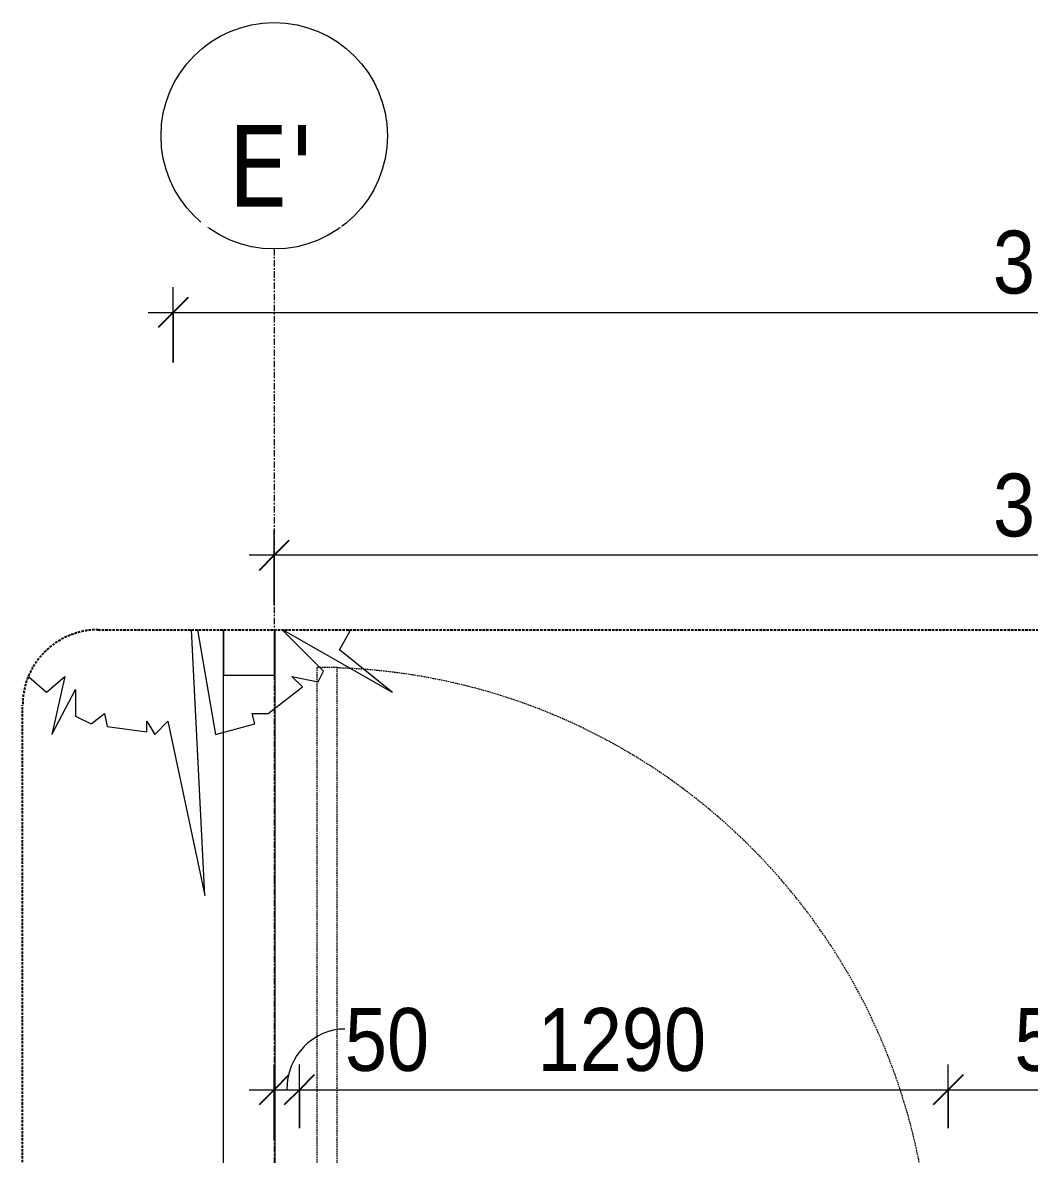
# Model space of a CAD drawing. Header units: millimetres. Extents: x -38913 to 20524, y -4975 to 129755.
# Drawn here: x -37537 to -35536, y 127505 to 129755 of the extents above; entities that cross this region are included whole.
import ezdxf

# ---------------------------------------------------------------- set-up
doc = ezdxf.new("R2010")
doc.units = ezdxf.units.MM
for name, pattern in [('Dash - Tight', [4.5, 3, -1.5]), ('Grid Line', [22.225, 12.7, -3.175, 3.175, -3.175]), ('Hidden', [7.14375, 4.7625, -2.38125])]:
    doc.linetypes.add(name, pattern=pattern)
for name, color, linetype, lineweight in [('A-ANNO-DIMS', 211, 'Continuous', 9), ('A-ANNO-DIMS-50', 211, 'Continuous', 9), ('A-DETL-GENF-1', 92, 'Dash - Tight', 18), ('A-DETL-GENF-3', 92, 'Hidden', 25), ('A-DOOR', 31, 'Continuous', 18), ('A-DOOR-FRAM', 31, 'Continuous', 25), ('A-FLOR', 192, 'Continuous', 18), ('A-WALL', 113, 'Continuous', 18), ('G-IMPT', 8, 'Continuous', 18), ('L-PLNT', 71, 'Continuous', 18), ('S-GRID-1', 1, 'Grid Line', 9), ('S-GRID-IDEN', 1, 'Continuous', 9)]:
    doc.layers.add(name, color=color, linetype=linetype, lineweight=lineweight)
doc.styles.add('Tahoma_B', font='tahomabd.ttf', dxfattribs={"height": 162.5})
doc.styles.add('UTM Avo', font='', dxfattribs={"width": 0.9, "height": 125})
doc.styles.get('UTM Avo').set_extended_font_data('UTM Avo')
doc.dimstyles.new('1_Dim_chi_tiet_2_5', dxfattribs={"dimscale": 304.8, "dimtxt": 124.912619, "dimasz": 0.19685, "dimexe": 0.164042, "dimexo": 0.0625, "dimgap": 0.016404, "dimtad": 1, "dimdec": 0, "dimrnd": 5, "dimzin": 0, "dimdsep": 46, "dimtxsty": 'UTM Avo', "dimblk1": 'OBLIQUE', "dimblk2": 'OBLIQUE', "dimsah": 1, "dimcen": 0.09, "dimdle": 0.164042, "dimazin": 0, "dimtfac": 1, "dimtdec": 4, "dimtix": 1, "dimtmove": 0, "dimatfit": 3, "dimfxl": 0.328084, "dimfxlon": 1, "dimtvp": 1, "dimtolj": 1, "dimtzin": 0, "dimarcsym": 2})
doc.dimstyles.new('1_Dim_chi_tiet_2_5_1', dxfattribs={"dimscale": 304.8, "dimtxt": 124.912619, "dimasz": 0.19685, "dimexe": 0.164042, "dimexo": 0.0625, "dimgap": 0.016404, "dimtad": 1, "dimdec": 0, "dimrnd": 5, "dimzin": 0, "dimdsep": 46, "dimtxsty": 'UTM Avo', "dimblk1": 'OBLIQUE', "dimblk2": 'OBLIQUE', "dimsah": 1, "dimcen": 0.09, "dimdle": 0.164042, "dimazin": 0, "dimtfac": 1, "dimtdec": 4, "dimtix": 1, "dimtmove": 1, "dimatfit": 3, "dimfxl": 0.328084, "dimfxlon": 1, "dimtvp": 1, "dimtolj": 1, "dimtzin": 0, "dimarcsym": 2})

# ---------------------------------------------------------------- blocks, each defined once
blk = doc.blocks.new('FD_01 - FD_01-1200x2200mm-1787918-TKCS_THANG BỘ TB4 - MẶT BẰNG TẦNG 1')
at = {"layer": 'A-DETL-GENF-1'}
for p, q in [((610, -100), (570, -100)), ((570, -100), (570, -1320)), ((610, -1320), (610, -100)), ((570, -1320), (610, -1320))]:
    blk.add_line(p, q, dxfattribs=at)
blk.add_arc((610, -100), 1220, 180, 268.1211, dxfattribs=at)
at = {"layer": 'A-DOOR-FRAM'}
for p, q in [((-645, 100), (-600, 100)), ((-600, 100), (-600, -60)), ((600, 100), (645, 100)), ((600, -60), (600, 100)), ((-600, -60), (-610, -60)), ((-610, -60), (-610, -100)), ((610, -60), (600, -60)), ((610, -100), (610, -60)), ((-610, -100), (-645, -100)), ((645, -100), (610, -100))]:
    blk.add_line(p, q, dxfattribs=at)
blk = doc.blocks.new('CAY MAI VAN PHUC - CAY DUC SOC_dwg-V5-TKCS_THANG BỘ TB4 - MẶT BẰNG TẦNG 1')
at = {"layer": 'G-IMPT', "flags": 128}
for points in [[(-327.4, 364.3), (-366.2, 320), (-326.3, 273.5), (-472.6, 306.7), (-359.6, 246.9), (-426.1, 246.9), (-446, 207.1), (-419.4, 173.8), (-452.7, 167.2), (-466, 67.5), (-439.4, 67.5), (-472.6, 47.6), (-439.4, 14.4), (-878.3, -78.6), (-208.8, -45.2)], [(-208.8, -60.6), (-472.6, -105.2), (-446, -204.9), (-419.4, -198.2), (-419.4, -238.1), (-352.9, -324.5), (-326.3, -297.9), (-339.6, -364.4), (-313, -377.6), (-208.8, -273.6)], [(-208.8, -275.2), (-366.2, -550.4), (-259.8, -417.5), (-213.3, -444.1), (-208.8, -441.6)]]:
    blk.add_lwpolyline(points, dxfattribs=at)
blk = doc.blocks.new('CAY MAI VAN PHUC - CAY BONG TRANG-V6-TKCS_THANG BỘ TB4 - MẶT BẰNG TẦNG 1')
at = {"xscale": 0.7894736842105263, "yscale": 0.7894736842105263, "zscale": 0.7894736842105263}
blk.add_blockref('CAY MAI VAN PHUC - CAY DUC SOC_dwg-V5-TKCS_THANG BỘ TB4 - MẶT BẰNG TẦNG 1', (0, 0), dxfattribs=at)
blk = doc.blocks.new('BORDER VIEW - BORDER VIEW-2470881-TKCS_THANG BỘ TB4 - MẶT BẰNG TẦNG 1')
at = {"layer": 'A-DETL-GENF-3'}
for p, q in [((150, 7545.1), (4090.4, 7545.1)), ((0, 150), (0, 7395.1))]:
    blk.add_line(p, q, dxfattribs=at)
blk.add_arc((150, 7395.1), 150, 90, 180, dxfattribs=at)
blk = doc.blocks.new('Grid - M_Grid Head - Circle-353313-TKCS_THANG BỘ TB4 - MẶT BẰNG TẦNG 1')
at = {"layer": 'S-GRID-IDEN'}
blk.add_circle((0, 0), 4.5, dxfattribs=at)
blk = doc.blocks.new('DIMBLOCK14-TKCS_THANG BỘ TB4 - MẶT BẰNG TẦNG 1')
at = {"layer": 'A-ANNO-DIMS-50'}
for p, q in [((-37036.9, 127533.2), (-37036.9, 127683.2)), ((-36986.9, 127556.9), (-36986.9, 127683.2)), ((-37086.9, 127633.2), (-36986.9, 127633.2)), ((-37036.9, 127633.2), (-37036.9, 127533.2)), ((-36986.9, 127633.2), (-36986.9, 127556.9))]:
    blk.add_line(p, q, dxfattribs=at)
at = {"layer": 'A-ANNO-DIMS-50', "lineweight": 25}
for p, q in [((-37036.9, 127633.2), (-37006.9, 127663.2)), ((-36986.9, 127633.2), (-36956.9, 127663.2)), ((-37036.9, 127633.2), (-37066.9, 127603.2)), ((-36986.9, 127633.2), (-37016.9, 127603.2))]:
    blk.add_line(p, q, dxfattribs=at)
at = {"layer": 'A-ANNO-DIMS-50'}
blk.add_ellipse((-36896.3, 127633.2), major_axis=(0, 120.7), ratio=0.958571, start_param=0, end_param=1.570796, dxfattribs=at)
at = {"layer": 'A-ANNO-DIMS-50', "color": 0, "insert": (-36896.3, 127795.6), "char_height": 125, "width": 205.412, "attachment_point": 1, "line_spacing_factor": 1.110334, "style": 'UTM Avo'}
blk.add_mtext('50', dxfattribs=at)
blk = doc.blocks.new('_Oblique')
at = {"color": 0, "linetype": 'ByBlock', "lineweight": -2}
blk.add_line((-0.5, -0.5), (0.5, 0.5), dxfattribs=at)
blk = doc.blocks.new('DIMBLOCK15-TKCS_THANG BỘ TB4 - MẶT BẰNG TẦNG 1')
at = {"layer": 'A-ANNO-DIMS-50'}
for p, q in [((-36986.9, 127556.9), (-36986.9, 127683.2)), ((-35696.9, 127556.9), (-35696.9, 127683.2)), ((-36986.9, 127633.2), (-35696.9, 127633.2)), ((-36986.9, 127633.2), (-36986.9, 127556.9)), ((-35696.9, 127633.2), (-35696.9, 127556.9))]:
    blk.add_line(p, q, dxfattribs=at)
at = {"layer": 'A-ANNO-DIMS-50', "lineweight": 25}
for p, q in [((-36986.9, 127633.2), (-36956.9, 127663.2)), ((-35696.9, 127633.2), (-35666.9, 127663.2)), ((-36986.9, 127633.2), (-37016.9, 127603.2)), ((-35696.9, 127633.2), (-35726.9, 127603.2))]:
    blk.add_line(p, q, dxfattribs=at)
at = {"layer": 'A-ANNO-DIMS-50', "color": 0, "insert": (-36513.1, 127795.6), "char_height": 125, "width": 410.824, "attachment_point": 1, "line_spacing_factor": 1.110334, "style": 'UTM Avo'}
blk.add_mtext('1290', dxfattribs=at)
blk = doc.blocks.new('DIMBLOCK16-TKCS_THANG BỘ TB4 - MẶT BẰNG TẦNG 1')
at = {"layer": 'A-ANNO-DIMS-50'}
for p, q in [((-35696.9, 127556.9), (-35696.9, 127683.2)), ((-35177.4, 127511.9), (-35177.4, 127683.2)), ((-35696.9, 127633.2), (-35177.4, 127633.2)), ((-35696.9, 127633.2), (-35696.9, 127556.9)), ((-35177.4, 127633.2), (-35177.4, 127511.9))]:
    blk.add_line(p, q, dxfattribs=at)
at = {"layer": 'A-ANNO-DIMS-50', "lineweight": 25}
for p, q in [((-35696.9, 127633.2), (-35666.9, 127663.2)), ((-35177.4, 127633.2), (-35147.4, 127663.2)), ((-35696.9, 127633.2), (-35726.9, 127603.2)), ((-35177.4, 127633.2), (-35207.4, 127603.2))]:
    blk.add_line(p, q, dxfattribs=at)
at = {"layer": 'A-ANNO-DIMS-50', "color": 0, "insert": (-35565.5, 127795.6), "char_height": 125, "width": 308.118, "attachment_point": 1, "line_spacing_factor": 1.110334, "style": 'UTM Avo'}
blk.add_mtext('520', dxfattribs=at)
blk = doc.blocks.new('DIMBLOCK25-TKCS_THANG BỘ TB4 - MẶT BẰNG TẦNG 1')
at = {"layer": 'A-ANNO-DIMS-50'}
for p, q in [((-37237.4, 129078.8), (-37237.4, 129228.8)), ((-33636.9, 129078.8), (-33636.9, 129228.8)), ((-37287.4, 129178.8), (-33586.9, 129178.8)), ((-37237.4, 129178.8), (-37237.4, 129078.8)), ((-33636.9, 129178.8), (-33636.9, 129078.8))]:
    blk.add_line(p, q, dxfattribs=at)
at = {"layer": 'A-ANNO-DIMS-50', "lineweight": 25}
for p, q in [((-37237.4, 129178.8), (-37207.4, 129208.8)), ((-33636.9, 129178.8), (-33606.9, 129208.8)), ((-37237.4, 129178.8), (-37267.4, 129148.8)), ((-33636.9, 129178.8), (-33666.9, 129148.8))]:
    blk.add_line(p, q, dxfattribs=at)
at = {"layer": 'A-ANNO-DIMS-50', "color": 0, "insert": (-35608.3, 129341.2), "char_height": 125, "width": 410.824, "attachment_point": 1, "line_spacing_factor": 1.110334, "style": 'UTM Avo'}
blk.add_mtext('3600', dxfattribs=at)
blk = doc.blocks.new('DIMBLOCK27-TKCS_THANG BỘ TB4 - MẶT BẰNG TẦNG 1')
at = {"layer": 'A-ANNO-DIMS-50'}
for p, q in [((-37036.9, 128595.8), (-37036.9, 128745.8)), ((-33836.9, 128595.8), (-33836.9, 128745.8)), ((-33836.9, 128695.8), (-37086.9, 128695.8)), ((-37036.9, 128695.8), (-37036.9, 128595.8)), ((-33836.9, 128695.8), (-33836.9, 128595.8))]:
    blk.add_line(p, q, dxfattribs=at)
at = {"layer": 'A-ANNO-DIMS-50', "lineweight": 25}
for p, q in [((-37036.9, 128695.8), (-37006.9, 128725.8)), ((-33836.9, 128695.8), (-33806.9, 128725.8)), ((-37036.9, 128695.8), (-37066.9, 128665.8)), ((-33836.9, 128695.8), (-33866.9, 128665.8))]:
    blk.add_line(p, q, dxfattribs=at)
at = {"layer": 'A-ANNO-DIMS-50', "color": 0, "insert": (-35608.1, 128858.2), "char_height": 125, "width": 410.824, "attachment_point": 1, "line_spacing_factor": 1.110334, "style": 'UTM Avo'}
blk.add_mtext('3200', dxfattribs=at)

msp = doc.modelspace()

# ---------------------------------------------------------------- linework, layer by layer
at = {"layer": 'A-FLOR'}
for p, q in [((-37137.4, 127252.6), (-37137.4, 128547.7)), ((-37035.3, 128547.7), (-37035.3, 127252.6))]:
    msp.add_line(p, q, dxfattribs=at)
at = {"layer": 'A-WALL'}
for p, q in [((-37136.9, 128457.6), (-37136.9, 128547.7)), ((-37036.9, 128547.7), (-37036.9, 128457.6)), ((-37136.9, 128457.6), (-37036.9, 128457.6))]:
    msp.add_line(p, q, dxfattribs=at)
at = {"layer": 'S-GRID-1'}
for p, q in [((-37036.9, 129304.8), (-37036.9, 128054.8)), ((-37036.9, 128054.8), (-37036.9, 121358.3))]:
    msp.add_line(p, q, dxfattribs=at)

# ---------------------------------------------------------------- block references
at = {"layer": 'A-DETL-GENF-1'}
msp.add_blockref('BORDER VIEW - BORDER VIEW-2470881-TKCS_THANG BỘ TB4 - MẶT BẰNG TẦNG 1', (-37536.9, 121002.6), dxfattribs=at)
at = {"layer": 'A-DOOR', "rotation": 180}
msp.add_blockref('FD_01 - FD_01-1200x2200mm-1787918-TKCS_THANG BỘ TB4 - MẶT BẰNG TẦNG 1', (-36341.9, 127152.6), dxfattribs=at)
at = {"layer": 'L-PLNT', "rotation": 89.99999999999987}
msp.add_blockref('CAY MAI VAN PHUC - CAY BONG TRANG-V6-TKCS_THANG BỘ TB4 - MẶT BẰNG TẦNG 1', (-37236.9, 128712.6), dxfattribs=at)
at = {"layer": 'S-GRID-IDEN', "xscale": 49.99999999999998, "yscale": 49.99999999999998, "zscale": 49.99999999999998, "rotation": 180}
msp.add_blockref('Grid - M_Grid Head - Circle-353313-TKCS_THANG BỘ TB4 - MẶT BẰNG TẦNG 1', (-37036.9, 129529.8), dxfattribs=at)

# ---------------------------------------------------------------- dimensions: what is measured, and where the dimension line sits
at = {"layer": 'A-ANNO-DIMS'}
for base, p1, p2, override, picture, middle in [((-37036.9, 128695.8), (-33836.9, 128595.8), (-37036.9, 128595.8), {"dimpost": '<>', "dimfxl": 3200}, 'DIMBLOCK27-TKCS_THANG BỘ TB4 - MẶT BẰNG TẦNG 1', (-35436.9, 128765.5)), ((-35696.9, 127633.2), (-36986.9, 127556.9), (-35696.9, 127556.9), {"dimpost": '<>', "dimfxl": 1290}, 'DIMBLOCK15-TKCS_THANG BỘ TB4 - MẶT BẰNG TẦNG 1', (-36341.9, 127702.9)), ((-35177.3629, 127633.1784), (-35696.936, 127556.946), (-35177.3629, 127511.8903), {"dimpost": '<>', "dimfxl": 521.52306}, 'DIMBLOCK16-TKCS_THANG BỘ TB4 - MẶT BẰNG TẦNG 1', (-35437.1494, 127702.8634))]:
    dim = msp.add_linear_dim(base=base, p1=p1, p2=p2, dimstyle='1_Dim_chi_tiet_2_5', override=override, dxfattribs=at)
    dim.commit()
    dim.dimension.update_dxf_attribs({"geometry": picture, "text_midpoint": middle})
dim = msp.add_linear_dim(base=(-36986.9, 127633.2), p1=(-37036.9, 127533.2), p2=(-36986.9, 127556.9), dimstyle='1_Dim_chi_tiet_2_5_1', override={"dimpost": '<>', "dimfxl": 55.361533}, dxfattribs=at)
dim.commit()
dim.dimension.update_dxf_attribs({"geometry": 'DIMBLOCK14-TKCS_THANG BỘ TB4 - MẶT BẰNG TẦNG 1', "text_midpoint": (-36793.6, 127712.2), "dimtype": 160})

# ---------------------------------------------------------------- next in the draw order: texts
at = {"layer": 'S-GRID-IDEN', "insert": (-37042.5, 129470), "char_height": 162.5, "width": 198.5, "attachment_point": 5, "line_spacing_factor": 0.996129, "style": 'Tahoma_B', "bg_fill": 3, "box_fill_scale": 1.25, "bg_fill_color": 256, "bg_fill_true_color": 13158600, "bg_fill_transparency": 0}
msp.add_mtext("\\pt634.99962,1269.99925,1905.0005,2540.00013,3174.99975,3809.99937,4445.00062,5080.00025,5714.99987,6349.9995,6985.00075,7620.00037,8255,8889.99962,9524.99925,10160.0005,10795.00013,11429.99975,12064.99938,12700.00063,13335.00025,13969.99988,14604.9995,15240.00075,15875.00038,16510,17144.99963,17779.99925,18415.0005,19050.00013,19684.99975,20319.99938;E'", dxfattribs=at)

# ---------------------------------------------------------------- next in the draw order: dimensions: what is measured, and where the dimension line sits
at = {"layer": 'A-ANNO-DIMS'}
dim = msp.add_linear_dim(base=(-33636.936, 129178.8064), p1=(-37237.3629, 129078.8064), p2=(-33636.936, 129078.8064), dimstyle='1_Dim_chi_tiet_2_5', override={"dimpost": '<>', "dimfxl": 3600.426822}, dxfattribs=at)
dim.commit()
dim.dimension.update_dxf_attribs({"geometry": 'DIMBLOCK25-TKCS_THANG BỘ TB4 - MẶT BẰNG TẦNG 1', "text_midpoint": (-35437.1494, 129248.4915)})

doc.saveas('drawing.dxf')
